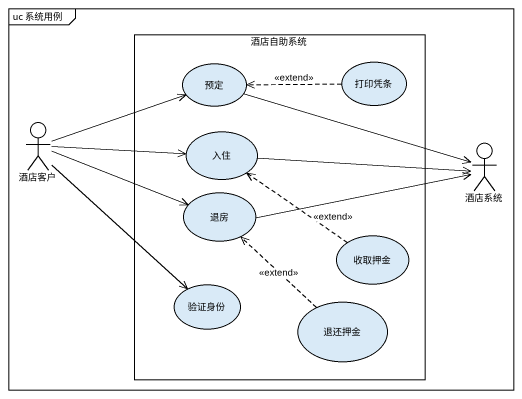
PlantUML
@startuml
mainframe uc 系统用例
rectangle 酒店自助系统 {
  usecase 预定
  usecase 打印凭条
  usecase 入住
  usecase 退房
  usecase 收取押金
  usecase 验证身份
  usecase 退还押金
}
actor 酒店客户
actor 酒店系统
预定 -right-> 酒店系统
打印凭条 .left.> 预定 : <<extend>>
酒店客户 -right-> 预定
酒店客户 -right-> 入住
酒店客户 -right-> 退房
酒店客户 --> 验证身份
入住 -right-> 酒店系统
退房 -right-> 酒店系统
收取押金 .up.> 入住 : <<extend>>
退还押金 .up.> 退房 : <<extend>>
@enduml
